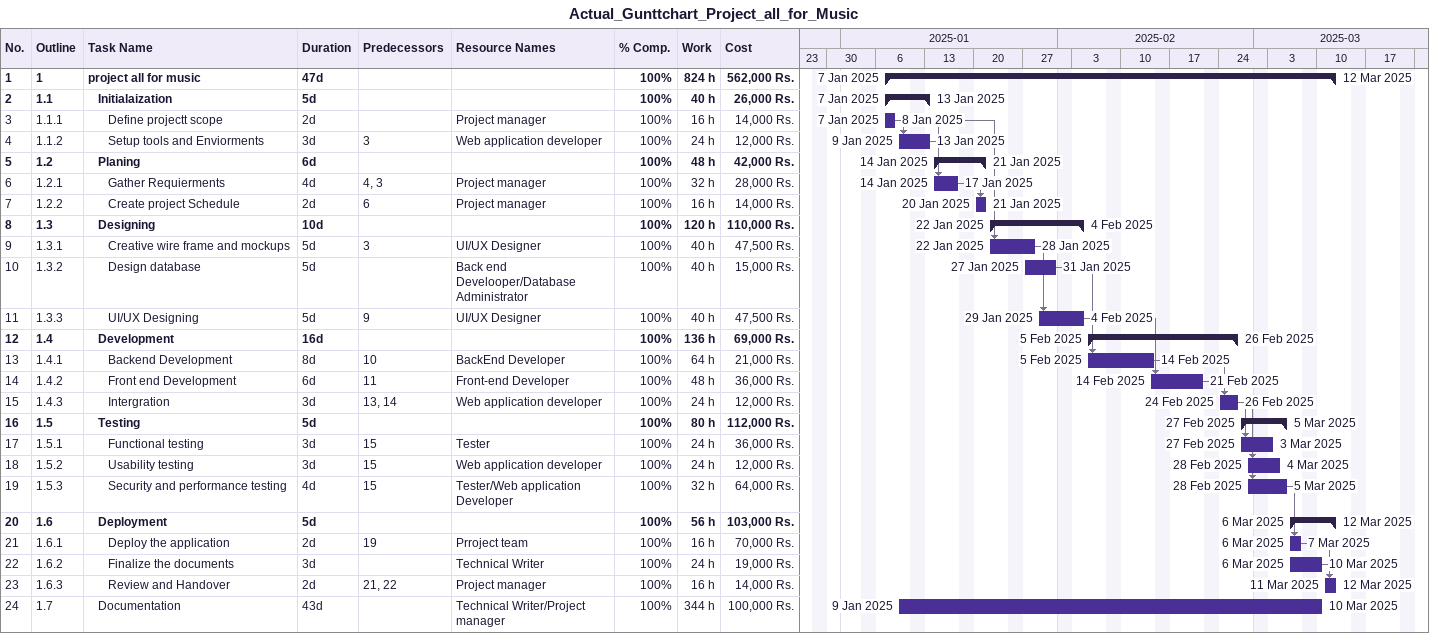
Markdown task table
Actual_Gunttchart_Project_all_for_Music

| ID | WBS | Task | Duration | Start | Finish | Predecessors | Resources | % complete | Work (h) | Cost (Rs.) |
|---|---|---|---|---|---|---|---|---|---|---|
| 1 | 1 | **project all for music** | 47d | 2025-01-07 | 2025-03-12 |  |  | 100 | 824 | 562000 |
| 2 | 1.1 | **Initialaization** | 5d | 2025-01-07 | 2025-01-13 |  |  | 100 | 40 | 26000 |
| 3 | 1.1.1 | Define projectt scope | 2d | 2025-01-07 | 2025-01-08 |  | Project manager | 100 | 16 | 14000 |
| 4 | 1.1.2 | Setup tools and Enviorments | 3d | 2025-01-09 | 2025-01-13 | 3 | Web application developer | 100 | 24 | 12000 |
| 5 | 1.2 | **Planing** | 6d | 2025-01-14 | 2025-01-21 |  |  | 100 | 48 | 42000 |
| 6 | 1.2.1 | Gather Requierments | 4d | 2025-01-14 | 2025-01-17 | 4, 3 | Project manager | 100 | 32 | 28000 |
| 7 | 1.2.2 | Create project Schedule | 2d | 2025-01-20 | 2025-01-21 | 6 | Project manager | 100 | 16 | 14000 |
| 8 | 1.3 | **Designing** | 10d | 2025-01-22 | 2025-02-04 |  |  | 100 | 120 | 110000 |
| 9 | 1.3.1 | Creative wire frame and mockups | 5d | 2025-01-22 | 2025-01-28 | 3 | UI/UX Designer | 100 | 40 | 47500 |
| 10 | 1.3.2 | Design database | 5d | 2025-01-27 | 2025-01-31 |  | Back end Develooper/Database Administrator | 100 | 40 | 15000 |
| 11 | 1.3.3 | UI/UX Designing | 5d | 2025-01-29 | 2025-02-04 | 9 | UI/UX Designer | 100 | 40 | 47500 |
| 12 | 1.4 | **Development** | 16d | 2025-02-05 | 2025-02-26 |  |  | 100 | 136 | 69000 |
| 13 | 1.4.1 | Backend Development | 8d | 2025-02-05 | 2025-02-14 | 10 | BackEnd Developer | 100 | 64 | 21000 |
| 14 | 1.4.2 | Front end Development | 6d | 2025-02-14 | 2025-02-21 | 11 | Front-end Developer | 100 | 48 | 36000 |
| 15 | 1.4.3 | Intergration | 3d | 2025-02-24 | 2025-02-26 | 13, 14 | Web application developer | 100 | 24 | 12000 |
| 16 | 1.5 | **Testing** | 5d | 2025-02-27 | 2025-03-05 |  |  | 100 | 80 | 112000 |
| 17 | 1.5.1 | Functional testing | 3d | 2025-02-27 | 2025-03-03 | 15 | Tester | 100 | 24 | 36000 |
| 18 | 1.5.2 | Usability testing | 3d | 2025-02-28 | 2025-03-04 | 15 | Web application developer | 100 | 24 | 12000 |
| 19 | 1.5.3 | Security and performance testing | 4d | 2025-02-28 | 2025-03-05 | 15 | Tester/Web application Developer | 100 | 32 | 64000 |
| 20 | 1.6 | **Deployment** | 5d | 2025-03-06 | 2025-03-12 |  |  | 100 | 56 | 103000 |
| 21 | 1.6.1 | Deploy the application | 2d | 2025-03-06 | 2025-03-07 | 19 | Prroject team | 100 | 16 | 70000 |
| 22 | 1.6.2 | Finalize the documents | 3d | 2025-03-06 | 2025-03-10 |  | Technical Writer | 100 | 24 | 19000 |
| 23 | 1.6.3 | Review and Handover | 2d | 2025-03-11 | 2025-03-12 | 21, 22 | Project manager | 100 | 16 | 14000 |
| 24 | 1.7 | Documentation | 43d | 2025-01-09 | 2025-03-10 |  | Technical Writer/Project manager | 100 | 344 | 100000 |
